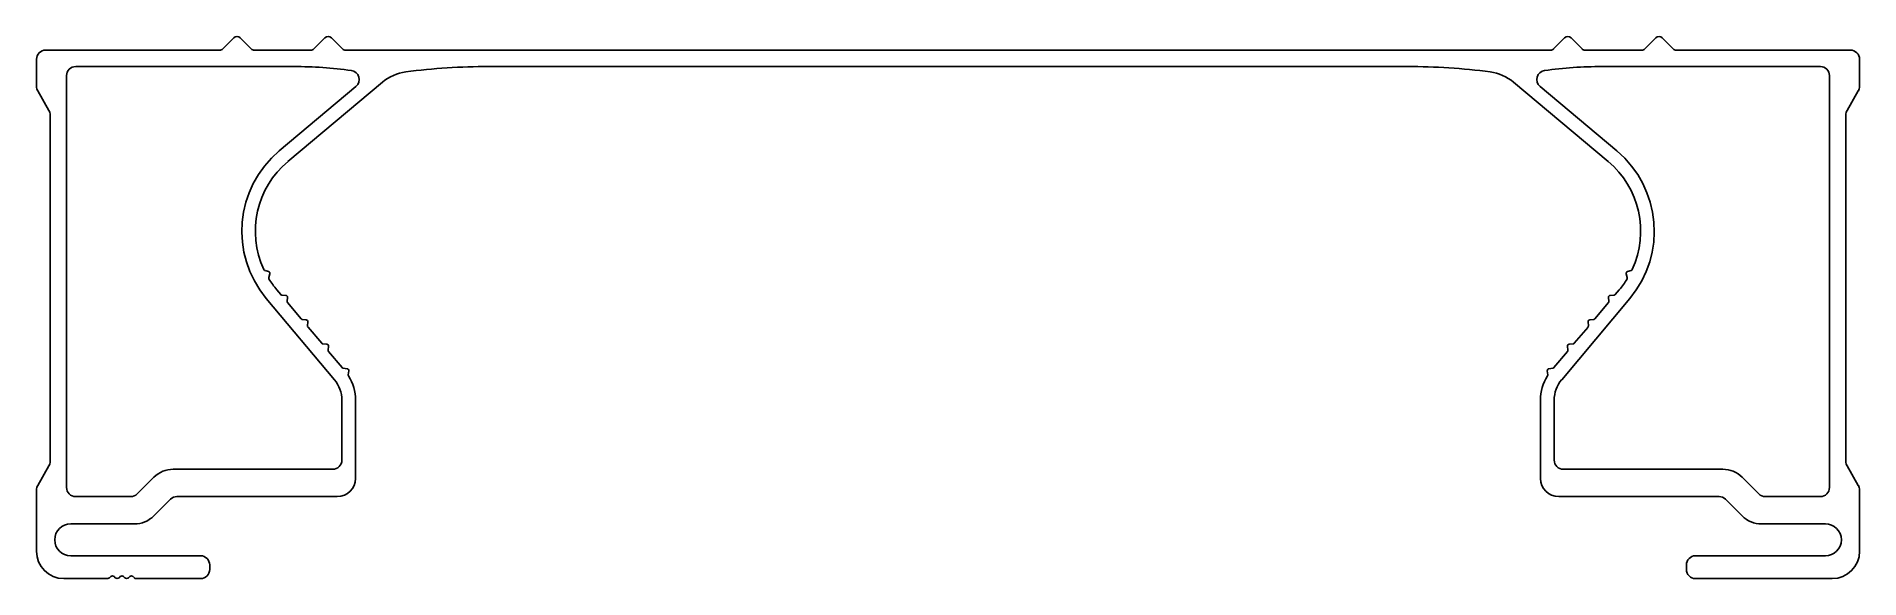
# Model space of a CAD drawing. Extents: x 1481 to 1681, y 2162 to 2222.
import ezdxf

# ---------------------------------------------------------------- set-up
doc = ezdxf.new("R2010")
doc.units = 0
doc.layers.get('0').update_dxf_attribs({"linetype": 'CONTINUOUS'})

msp = doc.modelspace()

# ---------------------------------------------------------------- linework, layer by layer
for p, q in [((1501.08, 2220.43), (1482, 2220.43)), ((1502.64, 2221.79), (1501.44, 2220.58)), ((1504.56, 2220.58), (1503.35, 2221.79)), ((1511.08, 2220.43), (1504.91, 2220.43)), ((1512.64, 2221.79), (1511.44, 2220.58)), ((1514.56, 2220.58), (1513.35, 2221.79)), ((1647.09, 2220.43), (1514.91, 2220.43)), ((1648.64, 2221.78), (1647.44, 2220.58)), ((1650.55, 2220.58), (1649.35, 2221.78)), ((1657.09, 2220.43), (1650.9, 2220.43)), ((1658.64, 2221.78), (1657.44, 2220.58)), ((1660.55, 2220.58), (1659.35, 2221.78)), ((1680, 2220.43), (1660.9, 2220.43)), ((1481, 2219.43), (1481, 2216.45)), ((1485.3, 2218.63), (1509.26, 2218.63)), ((1530.6, 2218.63), (1631.4, 2218.63)), ((1652.73, 2218.63), (1676.7, 2218.63)), ((1681, 2216.45), (1681, 2219.43)), ((1484.3, 2172.43), (1484.3, 2217.63)), ((1516.05, 2216.43), (1507.62, 2209.37)), ((1508.59, 2208.22), (1518.95, 2216.91)), ((1643.05, 2216.91), (1653.41, 2208.22)), ((1654.37, 2209.37), (1645.95, 2216.43)), ((1677.7, 2217.63), (1677.7, 2172.43)), ((1481.13, 2215.95), (1482.36, 2213.82)), ((1679.63, 2213.82), (1680.86, 2215.95)), ((1482.5, 2213.32), (1482.5, 2175.3)), ((1679.5, 2175.3), (1679.5, 2213.32)), ((1506.47, 2196.13), (1506.07, 2196.25)), ((1655.93, 2196.25), (1655.53, 2196.13)), ((1506.48, 2195.48), (1506.6, 2195.88)), ((1507.79, 2193.61), (1507.36, 2194.13)), ((1654.64, 2194.13), (1654.2, 2193.61)), ((1655.39, 2195.88), (1655.51, 2195.48)), ((1506.21, 2193.17), (1513.68, 2184.26)), ((1508.35, 2193.5), (1507.93, 2193.54)), ((1508.49, 2192.87), (1508.53, 2193.29)), ((1510.04, 2190.93), (1508.54, 2192.72)), ((1648.32, 2184.26), (1655.79, 2193.17)), ((1653.45, 2192.72), (1651.95, 2190.93)), ((1653.46, 2193.29), (1653.5, 2192.87)), ((1654.07, 2193.54), (1653.65, 2193.5)), ((1510.6, 2190.82), (1510.18, 2190.86)), ((1510.74, 2190.18), (1510.78, 2190.61)), ((1512.29, 2188.25), (1510.79, 2190.04)), ((1651.21, 2190.04), (1649.7, 2188.25)), ((1651.21, 2190.61), (1651.25, 2190.18)), ((1651.82, 2190.86), (1651.4, 2190.82)), ((1512.85, 2188.14), (1512.43, 2188.18)), ((1649.57, 2188.18), (1649.15, 2188.14)), ((1512.99, 2187.5), (1513.03, 2187.93)), ((1514.53, 2185.58), (1513.04, 2187.36)), ((1648.96, 2187.36), (1647.46, 2185.58)), ((1648.96, 2187.93), (1649, 2187.5)), ((1515.08, 2185.46), (1514.66, 2185.51)), ((1515.2, 2184.8), (1515.26, 2185.23)), ((1646.74, 2185.23), (1646.79, 2184.8)), ((1647.34, 2185.51), (1646.91, 2185.46)), ((1514.5, 2182.01), (1514.5, 2175.43)), ((1516, 2173.43), (1516, 2182.01)), ((1646, 2182.01), (1646, 2173.43)), ((1647.5, 2175.43), (1647.5, 2182.01)), ((1482.36, 2174.8), (1481.13, 2172.66)), ((1513.5, 2174.43), (1496, 2174.43)), ((1666, 2174.43), (1648.5, 2174.43)), ((1680.86, 2172.66), (1679.63, 2174.8)), ((1481, 2172.16), (1481, 2165.43)), ((1493.88, 2173.55), (1492.05, 2171.72)), ((1669.95, 2171.72), (1668.12, 2173.55)), ((1681, 2165.43), (1681, 2172.16)), ((1491.34, 2171.43), (1485.3, 2171.43)), ((1493.88, 2169.31), (1495.7, 2171.14)), ((1496.41, 2171.43), (1514, 2171.43)), ((1648, 2171.43), (1665.58, 2171.43)), ((1666.29, 2171.14), (1668.12, 2169.31)), ((1676.7, 2171.43), (1670.65, 2171.43)), ((1484.75, 2168.43), (1491.75, 2168.43)), ((1670.24, 2168.43), (1677.25, 2168.43)), ((1499, 2164.93), (1484.75, 2164.93)), ((1677.25, 2164.93), (1663, 2164.93)), ((1484, 2162.43), (1488.72, 2162.43)), ((1489.08, 2162.58), (1489.15, 2162.65)), ((1489.51, 2162.65), (1489.64, 2162.52)), ((1490.06, 2162.52), (1490.19, 2162.65)), ((1490.55, 2162.65), (1490.68, 2162.52)), ((1491.1, 2162.52), (1491.23, 2162.65)), ((1491.59, 2162.65), (1491.74, 2162.5)), ((1491.91, 2162.43), (1499, 2162.43)), ((1500, 2163.43), (1500, 2163.93)), ((1662, 2163.93), (1662, 2163.43)), ((1663, 2162.43), (1678, 2162.43))]:
    msp.add_line(p, q)
for centre, radius, start, end in [((1482, 2219.43), 1, 90, 180), ((1501.08, 2220.93), 0.5, 270, 315), ((1503, 2221.43), 0.5, 45, 135), ((1504.91, 2220.93), 0.5, 225, 270), ((1511.08, 2220.93), 0.5, 270, 315), ((1513, 2221.43), 0.5, 45, 135), ((1514.91, 2220.93), 0.5, 225, 270), ((1647.09, 2220.93), 0.5, 270, 315), ((1649, 2221.42), 0.5, 45, 135), ((1650.9, 2220.93), 0.5, 225, 270), ((1657.09, 2220.93), 0.5, 270, 315), ((1659, 2221.42), 0.5, 45, 135), ((1660.9, 2220.93), 0.5, 225, 270), ((1680, 2219.43), 1, 0, 90), ((1485.3, 2217.63), 1, 90, 180), ((1509.26, 2173.63), 45, 81.9781, 90), ((1515.4, 2217.2), 1, 310, 81.9781), ((1522.16, 2213.08), 5, 97.4557, 130), ((1530.6, 2148.63), 70, 90, 97.4557), ((1631.4, 2148.63), 70, 82.5443, 90), ((1639.83, 2213.08), 5, 50, 82.5443), ((1646.59, 2217.2), 1, 98.0219, 230), ((1652.73, 2173.63), 45, 90, 98.0219), ((1676.7, 2217.63), 1, 0, 90), ((1482, 2216.45), 1, 180, 210), ((1680, 2216.45), 1, 330, 360), ((1481.5, 2213.32), 1, 0, 30), ((1680.5, 2213.32), 1, 150, 180), ((1515.02, 2200.56), 11.5, 130, 220), ((1515.02, 2200.56), 10, 130, 204.8559), ((1646.98, 2200.56), 10, 335.1441, 50), ((1646.98, 2200.56), 11.5, 320, 50), ((1506.12, 2196.44), 0.2, 204.8559, 253.2388), ((1506.41, 2195.94), 0.2, 343.2388, 73.2388), ((1655.59, 2195.94), 0.2, 106.7612, 196.7612), ((1655.87, 2196.44), 0.2, 286.7612, 335.1441), ((1506.67, 2195.42), 0.2, 163.2388, 211.6216), ((1515.02, 2200.56), 10, 211.6216, 220), ((1646.98, 2200.56), 10, 320, 328.3784), ((1655.32, 2195.42), 0.2, 328.3784, 16.7612), ((1507.94, 2193.74), 0.2, 220, 265), ((1508.33, 2193.31), 0.2, 355, 85), ((1508.69, 2192.85), 0.2, 175, 220), ((1653.3, 2192.85), 0.2, 320, 5), ((1653.66, 2193.31), 0.2, 95, 185), ((1654.05, 2193.74), 0.2, 275, 320), ((1510.19, 2191.06), 0.2, 220, 265), ((1510.58, 2190.62), 0.2, 355, 85), ((1510.94, 2190.17), 0.2, 175, 220), ((1651.41, 2190.62), 0.2, 95, 185), ((1651.05, 2190.17), 0.2, 320, 5), ((1651.8, 2191.06), 0.2, 275, 320), ((1512.44, 2188.38), 0.2, 220, 265), ((1512.83, 2187.94), 0.2, 355, 85), ((1649.16, 2187.94), 0.2, 95, 185), ((1649.55, 2188.38), 0.2, 275, 320), ((1513.19, 2187.49), 0.2, 175, 220), ((1648.8, 2187.49), 0.2, 320, 5), ((1511, 2182.01), 3.5, 0, 40), ((1514.68, 2185.71), 0.2, 220, 262.823), ((1515.06, 2185.26), 0.2, 352.823, 82.823), ((1515.4, 2184.78), 0.2, 172.823, 212.1216), ((1511, 2182.01), 5, 0, 32.1216), ((1651, 2182.01), 5, 147.8784, 180), ((1646.94, 2185.26), 0.2, 97.177, 187.177), ((1646.59, 2184.78), 0.2, 327.8784, 7.177), ((1647.31, 2185.71), 0.2, 277.177, 320), ((1651, 2182.01), 3.5, 140, 180), ((1481.5, 2175.3), 1, 330, 360), ((1496, 2171.43), 3, 90, 135), ((1513.5, 2175.43), 1, 270, 0), ((1648.5, 2175.43), 1, 180, 270), ((1666, 2171.43), 3, 45, 90), ((1680.5, 2175.3), 1, 180, 210), ((1482, 2172.16), 1, 150, 180), ((1485.3, 2172.43), 1, 180, 270), ((1514, 2173.43), 2, 270, 0), ((1648, 2173.43), 2, 180, 270), ((1676.7, 2172.43), 1, 270, 360), ((1680, 2172.16), 1, 0, 30), ((1491.34, 2172.43), 1, 270, 315), ((1496.41, 2170.43), 1, 90, 135), ((1665.58, 2170.43), 1, 45, 90), ((1670.65, 2172.43), 1, 225, 270), ((1484.75, 2166.68), 1.75, 90, 180), ((1491.75, 2171.43), 3, 270, 315), ((1670.24, 2171.43), 3, 225, 270), ((1677.25, 2166.68), 1.75, 0, 90), ((1484.75, 2166.68), 1.75, 180, 270), ((1677.25, 2166.68), 1.75, 270, 360), ((1484, 2165.43), 3, 180, 270), ((1499, 2163.93), 1, 0, 90), ((1663, 2163.93), 1, 90, 180), ((1678, 2165.43), 3, 270, 360), ((1488.72, 2162.93), 0.5, 270, 315), ((1489.33, 2162.48), 0.25, 45, 135), ((1489.85, 2162.74), 0.3, 225, 315), ((1490.37, 2162.48), 0.25, 45, 135), ((1490.89, 2162.74), 0.3, 225, 315), ((1491.41, 2162.48), 0.25, 45, 135), ((1491.91, 2162.68), 0.25, 225, 270), ((1499, 2163.43), 1, 270, 0), ((1663, 2163.43), 1, 180, 270)]:
    msp.add_arc(centre, radius, start, end)

doc.saveas('drawing.dxf')
